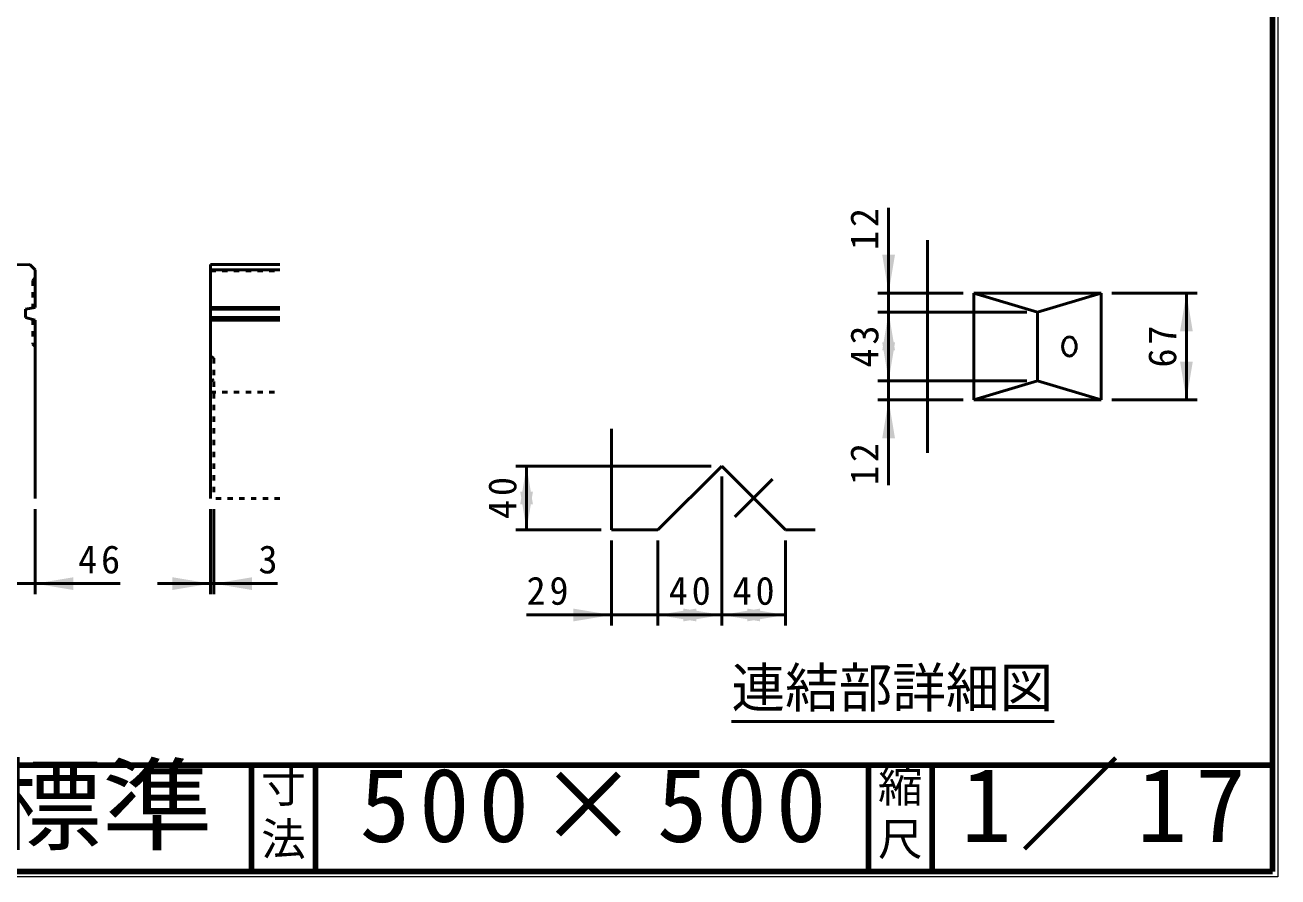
# Model space of a CAD drawing. Units: millimetres, scale not verified, with parts at other scales. Extents: x 100 to 4105, y 100 to 2870.
# Drawn here: x 2927 to 4105, y 100 to 901 of the extents above; entities that cross this region are included whole.
import ezdxf
from ezdxf.enums import TextEntityAlignment as Align

# ---------------------------------------------------------------- set-up
doc = ezdxf.new("R2010")
doc.units = ezdxf.units.MM
doc.header["$LTSCALE"] = 5
doc.linetypes.add('USER1', pattern=[2.2, 1, -1.2])
doc.linetypes.add('USER2', pattern=[13.4, 10, -1.2, 1, -1.2])
doc.layers.add('V-nasSTD', color=7, linetype='Continuous', lineweight=50)
doc.styles.add('ＭＳ ゴシック', font='')
doc.styles.get('ＭＳ ゴシック').set_extended_font_data('MS Gothic')

msp = doc.modelspace()

# ---------------------------------------------------------------- hatches: boundary and pattern name
at = {"layer": 'V-nasSTD'}
for points in [[(3732.944, 684.752), (3738.944, 648.752), (3744.944, 684.752)], [(4024.944, 612.752), (4018.944, 648.752), (4012.944, 612.752)], [(3744.944, 594.752), (3738.944, 630.752), (3732.944, 594.752)], [(3732.944, 602.252), (3738.944, 566.252), (3744.944, 602.252)], [(4012.944, 584.252), (4018.944, 548.252), (4024.944, 584.252)], [(3744.944, 512.252), (3738.944, 548.252), (3732.944, 512.252)], [(3404.525, 450.179), (3398.525, 486.179), (3392.525, 450.179)], [(3392.525, 462.179), (3398.525, 426.179), (3404.525, 462.179)], [(2972.489, 381.639), (2936.489, 375.639), (2972.489, 369.639)], [(3065.438, 369.639), (3101.438, 375.639), (3065.438, 381.639)], [(3140.438, 381.639), (3104.438, 375.639), (3140.438, 369.639)], [(3442.525, 340.179), (3478.525, 346.179), (3442.525, 352.179)], [(3558.025, 352.179), (3522.025, 346.179), (3558.025, 340.179)], [(3546.025, 340.179), (3582.025, 346.179), (3546.025, 352.179)], [(3618.025, 352.179), (3582.025, 346.179), (3618.025, 340.179)], [(3606.025, 340.179), (3642.025, 346.179), (3606.025, 352.179)]]:
    msp.add_hatch(color=256, dxfattribs=at).paths.add_polyline_path(points)

# ---------------------------------------------------------------- linework, layer by layer
at = {"layer": 'V-nasSTD', "lineweight": 100}
for p, q in [((4100, 105), (4100, 2865)), ((105, 205), (4100, 205)), ((3140, 205), (3140, 105)), ((3200, 205), (3200, 105)), ((3720, 205), (3720, 105)), ((3780, 205), (3780, 105)), ((105, 105), (4100, 105))]:
    msp.add_line(p, q, dxfattribs=at)
at = {"layer": 'V-nasSTD'}
for p, q in [((3738.944, 728.752), (3738.944, 648.752)), ((3775.444, 698.502), (3775.444, 498.502)), ((2631.489, 669.639), (2931.489, 675.639)), ((2931.489, 675.639), (2936.489, 670.639)), ((3101.438, 675.639), (3101.438, 455.639)), ((3101.438, 675.639), (3166.438, 675.639)), ((2936.489, 635.139), (2936.489, 670.639)), ((3101.438, 670.639), (3166.438, 670.639)), ((3808.944, 648.752), (3728.944, 648.752)), ((3738.944, 630.752), (3738.944, 648.752)), ((3818.944, 648.752), (3818.944, 548.252)), ((3818.944, 648.752), (3938.944, 648.752)), ((3818.944, 648.752), (3878.944, 630.752)), ((3878.944, 630.752), (3938.944, 648.752)), ((3938.944, 648.752), (3938.944, 548.252)), ((3948.944, 648.752), (4028.944, 648.752)), ((4018.944, 548.252), (4018.944, 648.752)), ((2927.489, 633.639), (2936.489, 635.139)), ((2927.489, 625.639), (2927.489, 633.639)), ((2936.489, 623.139), (2927.489, 625.639)), ((3101.438, 635.139), (3166.438, 635.139)), ((3101.438, 633.639), (3166.438, 633.639)), ((3101.438, 625.639), (3166.438, 625.639)), ((3868.944, 630.752), (3728.944, 630.752)), ((3738.944, 566.252), (3738.944, 630.752)), ((3878.944, 630.752), (3878.944, 566.252)), ((2936.489, 455.639), (2936.489, 623.139)), ((3101.438, 623.139), (3166.438, 623.139)), ((3868.944, 566.252), (3728.944, 566.252)), ((3738.944, 548.252), (3738.944, 566.252)), ((3818.944, 548.252), (3878.944, 566.252)), ((3878.944, 566.252), (3938.944, 548.252)), ((3808.944, 548.252), (3728.944, 548.252)), ((3738.944, 468.252), (3738.944, 548.252)), ((3818.944, 548.252), (3938.944, 548.252)), ((3948.944, 548.252), (4028.944, 548.252)), ((3478.525, 521.179), (3478.525, 426.179)), ((3572.025, 486.179), (3388.525, 486.179)), ((3398.525, 426.179), (3398.525, 486.179)), ((3522.025, 426.179), (3582.025, 486.179)), ((3582.025, 486.179), (3642.025, 426.179)), ((3582.025, 476.179), (3582.025, 336.179)), ((2936.489, 445.639), (2936.489, 365.639)), ((3101.438, 445.639), (3101.438, 365.639)), ((3104.438, 445.639), (3104.438, 365.639)), ((3468.525, 426.179), (3388.525, 426.179)), ((3478.525, 426.179), (3522.025, 426.179)), ((3642.025, 426.179), (3670.025, 426.179)), ((3478.525, 416.179), (3478.525, 336.179)), ((3522.025, 416.179), (3522.025, 336.179)), ((3642.025, 416.179), (3642.025, 336.179)), ((2890.489, 375.639), (2936.489, 375.639)), ((3016.489, 375.639), (2936.489, 375.639)), ((3051.438, 375.639), (3101.438, 375.639)), ((3101.438, 375.639), (3104.438, 375.639)), ((3164.438, 375.639), (3104.438, 375.639)), ((3398.525, 346.179), (3478.525, 346.179)), ((3478.525, 346.179), (3522.025, 346.179)), ((3522.025, 346.179), (3582.025, 346.179)), ((3582.025, 346.179), (3642.025, 346.179)), ((3591.187, 245.936), (3894.595, 245.936))]:
    msp.add_line(p, q, dxfattribs=at)
at = {"layer": 'V-nasSTD', "linetype": 'USER1'}
for p, q in [((2934.189, 660.639), (2936.489, 662.939)), ((2934.189, 660.639), (2934.189, 634.756)), ((3101.438, 669.639), (3166.438, 669.639)), ((2934.189, 623.778), (2934.189, 600.639)), ((2934.189, 600.639), (2936.489, 598.339)), ((3101.438, 589.639), (3104.438, 587.639)), ((3104.438, 587.639), (3104.438, 455.639)), ((3101.438, 565.639), (3104.438, 567.639)), ((3101.438, 555.639), (3166.438, 555.639)), ((3166.438, 455.639), (3101.438, 455.639))]:
    msp.add_line(p, q, dxfattribs=at)
at = {"layer": 'V-nasSTD', "linetype": 'USER2'}
msp.add_line((3594.347, 438.502), (3629.703, 473.857), dxfattribs=at)
at = {"layer": 'V-nasSTD', "lineweight": 13}
msp.add_lwpolyline([(100, 100), (100, 2870), (4105, 2870), (4105, 100)], close=True, dxfattribs=at)
at = {"layer": 'V-nasSTD'}
msp.add_ellipse((3908.944, 598.502), major_axis=(0, 9), ratio=0.707107, dxfattribs=at)

# ---------------------------------------------------------------- texts
at = {"layer": 'V-nasSTD', "style": 'ＭＳ ゴシック'}
for s, height, p in [('3', 26.39, (3146.438, 411.639)), ('連結部詳細図', 36.95, (3591.187, 296.336)), ('寸', 30.79, (3148.982, 200.999)), ('縮', 30.79, (3728.982, 200.999)), ('法', 30.79, (3148.976, 151.01)), ('尺', 30.79, (3728.976, 151.01))]:
    msp.add_text(s, height=height, dxfattribs=at).set_placement(p, align=Align.TOP_LEFT)
at = {"layer": 'V-nasSTD', "style": 'ＭＳ ゴシック', "width": 1.1}
msp.add_text('ユニロードⅡ Ｖ標準', height=69.65, dxfattribs=at).set_placement((2111, 202.47), align=Align.TOP_LEFT)
at = {"layer": 'V-nasSTD', "char_height": 26.39, "attachment_point": 1, "rotation": 90, "style": 'ＭＳ ゴシック'}
for s, insert in [('\\T1.2;12', (3702.944, 689.152)), ('\\T1.2;43', (3702.944, 578.702)), ('\\T1.2;67', (3982.944, 578.702)), ('\\T1.2;12', (3702.944, 468.252)), ('\\T1.2;40', (3362.525, 436.379))]:
    msp.add_mtext(s, dxfattribs=dict(at, insert=insert))
at = {"layer": 'V-nasSTD', "attachment_point": 1, "style": 'ＭＳ ゴシック'}
for s, insert, char_height in [('\\T1.2;46', (2976.889, 411.639), 26.39), ('\\T1.2;29', (3398.525, 382.179), 26.39), ('\\T1.2;40', (3532.225, 382.179), 26.39), ('\\T1.2;40', (3592.225, 382.179), 26.39), ('\\T1.16;1／17', (3807.033, 202.582), 69.65), ('\\T1.18;500×500', (3241.581, 202.508), 69.65)]:
    msp.add_mtext(s, dxfattribs=dict(at, insert=insert, char_height=char_height))

doc.saveas('drawing.dxf')
